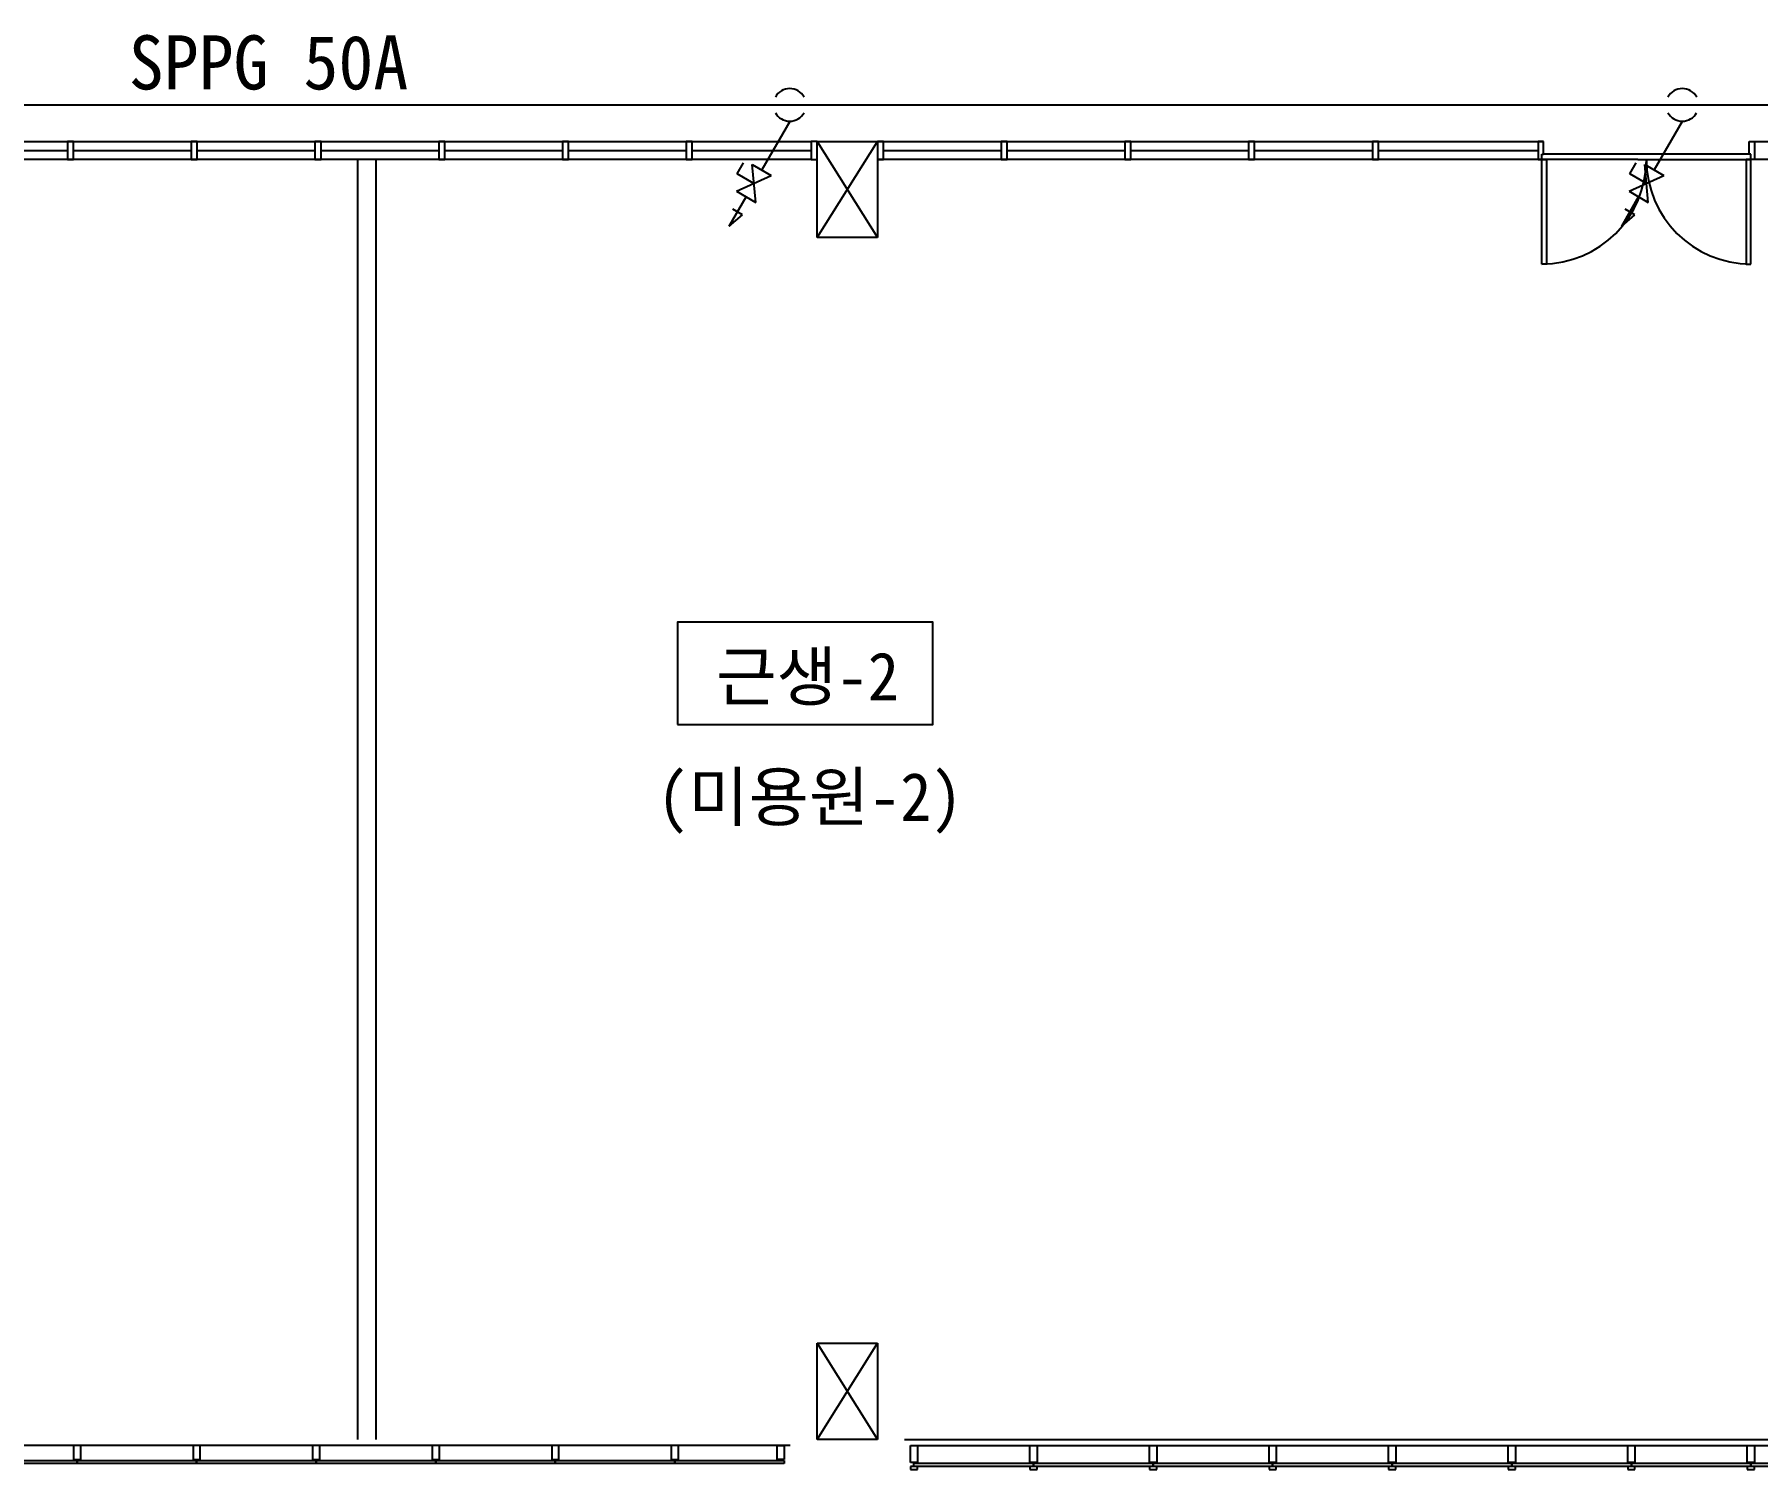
# Model space of a CAD drawing. Header units: millimetres. Extents: x 16332047 to 33387680, y -14835522 to -7015081.
# Drawn here: x 16757244 to 16771584, y -7494771 to -7482831 of the extents above; entities that cross this region are included whole.
import ezdxf
from ezdxf.enums import TextEntityAlignment as Align

# ---------------------------------------------------------------- set-up
doc = ezdxf.new("R2010")
doc.units = ezdxf.units.MM
doc.header["$LTSCALE"] = 300
doc.header["$MEASUREMENT"] = 0
for name, color, linetype in [('2', 2, 'CONTINUOUS'), ('3', 3, 'CONTINUOUS'), ('gas', 3, 'CONTINUOUS'), ('S', 1, 'CONTINUOUS'), ('TEXT', 3, 'CONTINUOUS'), ('근린시설 화장실위생도면$0$SI', 2, 'CONTINUOUS')]:
    doc.layers.add(name, color=color, linetype=linetype)
doc.layers.add('arch', color=255, linetype='CONTINUOUS', lineweight=25)
doc.styles.add('돋움체', font='')
doc.styles.get('돋움체').set_extended_font_data('DotumChe')

msp = doc.modelspace()

# ---------------------------------------------------------------- linework, layer by layer
at = {"layer": '2', "color": 0}
for p, q in [((16763093, -7483990, 0), (16763145, -7483900, 0)), ((16770521, -7483990, 0), (16770573, -7483900, 0)), ((16763088, -7484136, 0), (16763376, -7484004, 0)), ((16763232, -7484070, 0), (16763093, -7483990, 0)), ((16763247, -7484228, 0), (16763218, -7483912, 0)), ((16763218, -7483912, 0), (16763376, -7484004, 0)), ((16770516, -7484136, 0), (16770804, -7484004, 0)), ((16770660, -7484070, 0), (16770521, -7483990, 0)), ((16770675, -7484228, 0), (16770645, -7483912, 0)), ((16770645, -7483912, 0), (16770804, -7484004, 0)), ((16763088, -7484136, 0), (16763247, -7484228, 0)), ((16770516, -7484136, 0), (16770675, -7484228, 0))]:
    msp.add_line(p, q, dxfattribs=at)
at = {"layer": '3', "color": 0}
for p, q in [((16763530, -7483554, 0), (16763297, -7483958, 0)), ((16770958, -7483554, 0), (16770724, -7483958, 0)), ((16763026, -7484427, 0), (16763168, -7484182, 0)), ((16770454, -7484427, 0), (16770595, -7484182, 0))]:
    msp.add_line(p, q, dxfattribs=at)
at = {"layer": 'arch'}
for p, q in [((16755509, -7483721), (16763709, -7483721)), ((16757519, -7483721), (16757519, -7483871)), ((16757569, -7483721), (16757519, -7483721)), ((16757569, -7483871), (16757569, -7483721)), ((16758549, -7483721), (16758549, -7483871)), ((16758599, -7483721), (16758549, -7483721)), ((16758599, -7483871), (16758599, -7483721)), ((16759579, -7483721), (16759579, -7483871)), ((16759629, -7483721), (16759579, -7483721)), ((16759629, -7483871), (16759629, -7483721)), ((16760609, -7483721), (16760609, -7483871)), ((16760659, -7483721), (16760609, -7483721)), ((16760659, -7483871), (16760659, -7483721)), ((16761639, -7483721), (16761639, -7483871)), ((16761689, -7483721), (16761639, -7483721)), ((16761689, -7483871), (16761689, -7483721)), ((16762669, -7483721), (16762669, -7483871)), ((16762719, -7483721), (16762669, -7483721)), ((16762719, -7483871), (16762719, -7483721)), ((16763709, -7483721), (16763709, -7483871)), ((16763759, -7483721), (16763709, -7483721)), ((16763759, -7483871), (16763759, -7483721)), ((16763759, -7483721), (16764259, -7484521)), ((16763759, -7484521), (16764259, -7483721)), ((16763759, -7484521), (16763759, -7483721)), ((16763759, -7483721), (16764259, -7483721)), ((16764259, -7483721), (16764259, -7483871)), ((16764309, -7483721), (16764259, -7483721)), ((16764259, -7483721), (16769804, -7483721)), ((16764259, -7483721), (16764259, -7484521)), ((16764309, -7483871), (16764309, -7483721)), ((16765289, -7483721), (16765289, -7483871)), ((16765339, -7483721), (16765289, -7483721)), ((16765339, -7483871), (16765339, -7483721)), ((16766319, -7483721), (16766319, -7483871)), ((16766369, -7483721), (16766319, -7483721)), ((16766369, -7483871), (16766369, -7483721)), ((16767349, -7483721), (16767349, -7483871)), ((16767399, -7483721), (16767349, -7483721)), ((16767399, -7483871), (16767399, -7483721)), ((16768379, -7483721), (16768379, -7483871)), ((16768429, -7483721), (16768379, -7483721)), ((16768429, -7483871), (16768429, -7483721)), ((16769804, -7483721), (16769759, -7483721)), ((16769759, -7483721), (16769759, -7483851)), ((16769804, -7483816), (16769804, -7483721)), ((16771514, -7483721), (16771759, -7483721)), ((16771514, -7483816), (16771514, -7483721)), ((16771514, -7483721), (16771559, -7483721)), ((16771559, -7483721), (16771559, -7483851)), ((16763709, -7483871), (16755509, -7483871)), ((16756539, -7483796), (16757519, -7483796)), ((16757519, -7483871), (16757569, -7483871)), ((16757569, -7483796), (16758549, -7483796)), ((16758549, -7483871), (16758599, -7483871)), ((16758599, -7483796), (16759579, -7483796)), ((16759579, -7483871), (16759629, -7483871)), ((16759629, -7483796), (16760609, -7483796)), ((16759934, -7483871), (16759934, -7494521)), ((16760084, -7483871), (16760084, -7494521)), ((16760609, -7483871), (16760659, -7483871)), ((16760659, -7483796), (16761639, -7483796)), ((16761639, -7483871), (16761689, -7483871)), ((16761689, -7483796), (16762669, -7483796)), ((16762669, -7483871), (16762719, -7483871)), ((16762719, -7483796), (16763709, -7483796)), ((16763709, -7483871), (16763759, -7483871)), ((16764259, -7483871), (16764309, -7483871)), ((16769789, -7483871), (16764259, -7483871)), ((16764309, -7483796), (16765289, -7483796)), ((16765289, -7483871), (16765339, -7483871)), ((16765339, -7483796), (16766319, -7483796)), ((16766319, -7483871), (16766369, -7483871)), ((16766369, -7483796), (16767349, -7483796)), ((16767349, -7483871), (16767399, -7483871)), ((16767399, -7483796), (16768379, -7483796)), ((16768379, -7483871), (16768429, -7483871)), ((16768429, -7483796), (16769759, -7483796)), ((16769759, -7483851), (16769759, -7483871)), ((16769759, -7483871), (16769789, -7483871)), ((16769789, -7483871), (16769789, -7483826)), ((16769789, -7483826), (16769804, -7483826)), ((16770589, -7483871), (16769789, -7483871)), ((16769789, -7483871), (16769827, -7483871)), ((16769789, -7484741), (16769789, -7483871)), ((16769804, -7483826), (16769804, -7483816)), ((16769804, -7483816), (16769804, -7483816)), ((16771514, -7483826), (16769804, -7483826)), ((16769827, -7483871), (16769827, -7484741)), ((16770589, -7483871), (16771529, -7483871)), ((16771529, -7483871), (16771491, -7483871)), ((16771491, -7483871), (16771491, -7484741)), ((16771514, -7483826), (16771514, -7483816)), ((16771514, -7483816), (16771514, -7483816)), ((16771529, -7483826), (16771514, -7483826)), ((16771529, -7483871), (16771529, -7483826)), ((16771759, -7483871), (16771529, -7483871)), ((16771529, -7484741), (16771529, -7483871)), ((16771559, -7483871), (16771529, -7483871)), ((16771559, -7483851), (16771559, -7483871)), ((16764259, -7484521), (16763759, -7484521)), ((16769827, -7484741), (16769789, -7484741)), ((16771491, -7484741), (16771529, -7484741)), ((16763759, -7493721), (16764259, -7494521)), ((16763759, -7494521), (16764259, -7493721)), ((16763759, -7494521), (16763759, -7493721)), ((16763759, -7493721), (16764259, -7493721)), ((16764259, -7493721), (16764259, -7494521)), ((16764259, -7494521), (16763759, -7494521)), ((16764484, -7494521), (16772259, -7494521)), ((16763534, -7494571), (16748109, -7494571)), ((16757629, -7494571), (16757569, -7494571)), ((16757569, -7494571), (16757569, -7494687)), ((16757629, -7494687), (16757629, -7494571)), ((16758624, -7494571), (16758564, -7494571)), ((16758564, -7494571), (16758564, -7494687)), ((16758624, -7494687), (16758624, -7494571)), ((16759619, -7494571), (16759559, -7494571)), ((16759559, -7494571), (16759559, -7494687)), ((16759619, -7494687), (16759619, -7494571)), ((16760614, -7494571), (16760554, -7494571)), ((16760554, -7494571), (16760554, -7494687)), ((16760614, -7494687), (16760614, -7494571)), ((16761609, -7494571), (16761549, -7494571)), ((16761549, -7494571), (16761549, -7494687)), ((16761609, -7494687), (16761609, -7494571)), ((16762604, -7494571), (16762544, -7494571)), ((16762544, -7494571), (16762544, -7494687)), ((16762604, -7494687), (16762604, -7494571)), ((16763424, -7494571), (16763484, -7494571)), ((16763424, -7494687), (16763424, -7494571)), ((16763484, -7494571), (16763484, -7494687)), ((16764534, -7494571), (16772309, -7494571)), ((16764534, -7494571), (16764594, -7494571)), ((16764534, -7494712), (16764534, -7494571)), ((16764594, -7494571), (16764594, -7494712)), ((16765529, -7494571), (16765589, -7494571)), ((16765529, -7494712), (16765529, -7494571)), ((16765589, -7494571), (16765589, -7494712)), ((16766524, -7494571), (16766584, -7494571)), ((16766524, -7494712), (16766524, -7494571)), ((16766584, -7494571), (16766584, -7494712)), ((16767519, -7494571), (16767579, -7494571)), ((16767519, -7494712), (16767519, -7494571)), ((16767579, -7494571), (16767579, -7494712)), ((16768514, -7494571), (16768574, -7494571)), ((16768514, -7494712), (16768514, -7494571)), ((16768574, -7494571), (16768574, -7494712)), ((16769509, -7494571), (16769569, -7494571)), ((16769509, -7494712), (16769509, -7494571)), ((16769569, -7494571), (16769569, -7494712)), ((16770504, -7494571), (16770564, -7494571)), ((16770504, -7494712), (16770504, -7494571)), ((16770564, -7494571), (16770564, -7494712)), ((16771499, -7494571), (16771559, -7494571)), ((16771499, -7494712), (16771499, -7494571)), ((16771559, -7494571), (16771559, -7494712)), ((16756604, -7494697), (16757599, -7494697)), ((16757599, -7494721), (16756604, -7494721)), ((16757569, -7494687), (16757629, -7494687)), ((16757599, -7494697), (16758594, -7494697)), ((16757599, -7494721), (16757599, -7494697)), ((16757599, -7494697), (16757599, -7494721)), ((16758594, -7494721), (16757599, -7494721)), ((16758564, -7494687), (16758624, -7494687)), ((16758594, -7494697), (16759589, -7494697)), ((16758594, -7494721), (16758594, -7494697)), ((16758594, -7494697), (16758594, -7494721)), ((16759589, -7494721), (16758594, -7494721)), ((16759559, -7494687), (16759619, -7494687)), ((16759589, -7494697), (16760584, -7494697)), ((16759589, -7494721), (16759589, -7494697)), ((16759589, -7494697), (16759589, -7494721)), ((16760584, -7494721), (16759589, -7494721)), ((16760554, -7494687), (16760614, -7494687)), ((16760584, -7494697), (16761579, -7494697)), ((16760584, -7494721), (16760584, -7494697)), ((16760584, -7494697), (16760584, -7494721)), ((16761579, -7494721), (16760584, -7494721)), ((16761549, -7494687), (16761609, -7494687)), ((16761579, -7494697), (16762574, -7494697)), ((16761579, -7494721), (16761579, -7494697)), ((16761579, -7494697), (16761579, -7494721)), ((16762574, -7494721), (16761579, -7494721)), ((16762544, -7494687), (16762604, -7494687)), ((16762574, -7494697), (16763484, -7494697)), ((16762574, -7494721), (16762574, -7494697)), ((16762574, -7494697), (16762574, -7494721)), ((16763484, -7494721), (16762574, -7494721)), ((16763484, -7494687), (16763424, -7494687)), ((16763484, -7494697), (16763484, -7494721)), ((16764594, -7494712), (16764534, -7494712)), ((16764594, -7494746), (16764534, -7494746)), ((16764534, -7494746), (16764534, -7494771)), ((16764534, -7494771), (16764594, -7494771)), ((16764564, -7494718), (16765559, -7494718)), ((16764564, -7494746), (16764564, -7494718)), ((16765559, -7494746), (16764564, -7494746)), ((16764594, -7494771), (16764594, -7494746)), ((16765589, -7494712), (16765529, -7494712)), ((16765589, -7494746), (16765529, -7494746)), ((16765529, -7494746), (16765529, -7494771)), ((16765529, -7494771), (16765589, -7494771)), ((16765559, -7494718), (16765559, -7494746)), ((16765559, -7494718), (16766554, -7494718)), ((16765559, -7494746), (16765559, -7494718)), ((16766554, -7494746), (16765559, -7494746)), ((16765589, -7494771), (16765589, -7494746)), ((16766584, -7494712), (16766524, -7494712)), ((16766584, -7494746), (16766524, -7494746)), ((16766524, -7494746), (16766524, -7494771)), ((16766524, -7494771), (16766584, -7494771)), ((16766554, -7494718), (16766554, -7494746)), ((16766554, -7494718), (16767549, -7494718)), ((16766554, -7494746), (16766554, -7494718)), ((16767549, -7494746), (16766554, -7494746)), ((16766584, -7494771), (16766584, -7494746)), ((16767579, -7494712), (16767519, -7494712)), ((16767579, -7494746), (16767519, -7494746)), ((16767519, -7494746), (16767519, -7494771)), ((16767519, -7494771), (16767579, -7494771)), ((16767549, -7494718), (16767549, -7494746)), ((16767549, -7494718), (16768544, -7494718)), ((16767549, -7494746), (16767549, -7494718)), ((16768544, -7494746), (16767549, -7494746)), ((16767579, -7494771), (16767579, -7494746)), ((16768574, -7494712), (16768514, -7494712)), ((16768574, -7494746), (16768514, -7494746)), ((16768514, -7494746), (16768514, -7494771)), ((16768514, -7494771), (16768574, -7494771)), ((16768544, -7494718), (16768544, -7494746)), ((16768544, -7494718), (16769539, -7494718)), ((16768544, -7494746), (16768544, -7494718)), ((16769539, -7494746), (16768544, -7494746)), ((16768574, -7494771), (16768574, -7494746)), ((16769569, -7494712), (16769509, -7494712)), ((16769569, -7494746), (16769509, -7494746)), ((16769509, -7494746), (16769509, -7494771)), ((16769509, -7494771), (16769569, -7494771)), ((16769539, -7494718), (16769539, -7494746)), ((16769539, -7494718), (16770534, -7494718)), ((16769539, -7494746), (16769539, -7494718)), ((16770534, -7494746), (16769539, -7494746)), ((16769569, -7494771), (16769569, -7494746)), ((16770564, -7494712), (16770504, -7494712)), ((16770564, -7494746), (16770504, -7494746)), ((16770504, -7494746), (16770504, -7494771)), ((16770504, -7494771), (16770564, -7494771)), ((16770534, -7494718), (16771529, -7494718)), ((16770534, -7494746), (16770534, -7494718)), ((16770534, -7494718), (16770534, -7494746)), ((16771529, -7494746), (16770534, -7494746)), ((16770564, -7494771), (16770564, -7494746)), ((16771559, -7494712), (16771499, -7494712)), ((16771559, -7494746), (16771499, -7494746)), ((16771499, -7494746), (16771499, -7494771)), ((16771499, -7494771), (16771559, -7494771)), ((16771529, -7494718), (16772484, -7494718)), ((16771529, -7494746), (16771529, -7494718)), ((16771529, -7494718), (16771529, -7494746)), ((16772484, -7494746), (16771529, -7494746)), ((16771559, -7494771), (16771559, -7494746))]:
    msp.add_line(p, q, dxfattribs=at)
msp.add_lwpolyline([(16762596, -7488572), (16764722, -7488572), (16764722, -7487721), (16762596, -7487721)], close=True, dxfattribs=at)
for centre, start, end in [((16769789, -7483871), 270, 0), ((16771529, -7483871), 180, 270)]:
    msp.add_arc(centre, 870, start, end, dxfattribs=at)
at = {"layer": 'gas', "ltscale": 3}
msp.add_line((16748526, -7483417, 0), (16772672, -7483417, 0), dxfattribs=at)
at = {"layer": 'S', "color": 0, "ltscale": 10}
for p, q in [((16763026, -7484427, 0), (16763136, -7484332, 0)), ((16763136, -7484332, 0), (16763055, -7484285, 0)), ((16770454, -7484427, 0), (16770564, -7484332, 0)), ((16770564, -7484332, 0), (16770482, -7484285, 0))]:
    msp.add_line(p, q, dxfattribs=at)
at = {"layer": '근린시설 화장실위생도면$0$SI', "color": 0}
for centre, start, end in [((16763530, -7483417, 0), 28.3041, 151.6959), ((16770958, -7483417, 0), 28.3041, 151.6959), ((16763530, -7483417, 0), 208.4369, 331.5631), ((16770958, -7483417, 0), 208.4369, 331.5631)]:
    msp.add_arc(centre, 136, start, end, dxfattribs=at)

# ---------------------------------------------------------------- texts
at = {"layer": 'arch', "style": '돋움체'}
for s, p in [('근생-2', (16763678, -7488372)), ('(미용원-2)', (16763697, -7489374))]:
    msp.add_text(s, height=400, dxfattribs=at).set_placement(p, align=Align.CENTER)
at = {"layer": 'TEXT', "style": '돋움체'}
msp.add_text('SPPG 50A', height=450, rotation=360, dxfattribs=at).set_placement((16758029, -7483288, 0))

doc.saveas('drawing.dxf')
